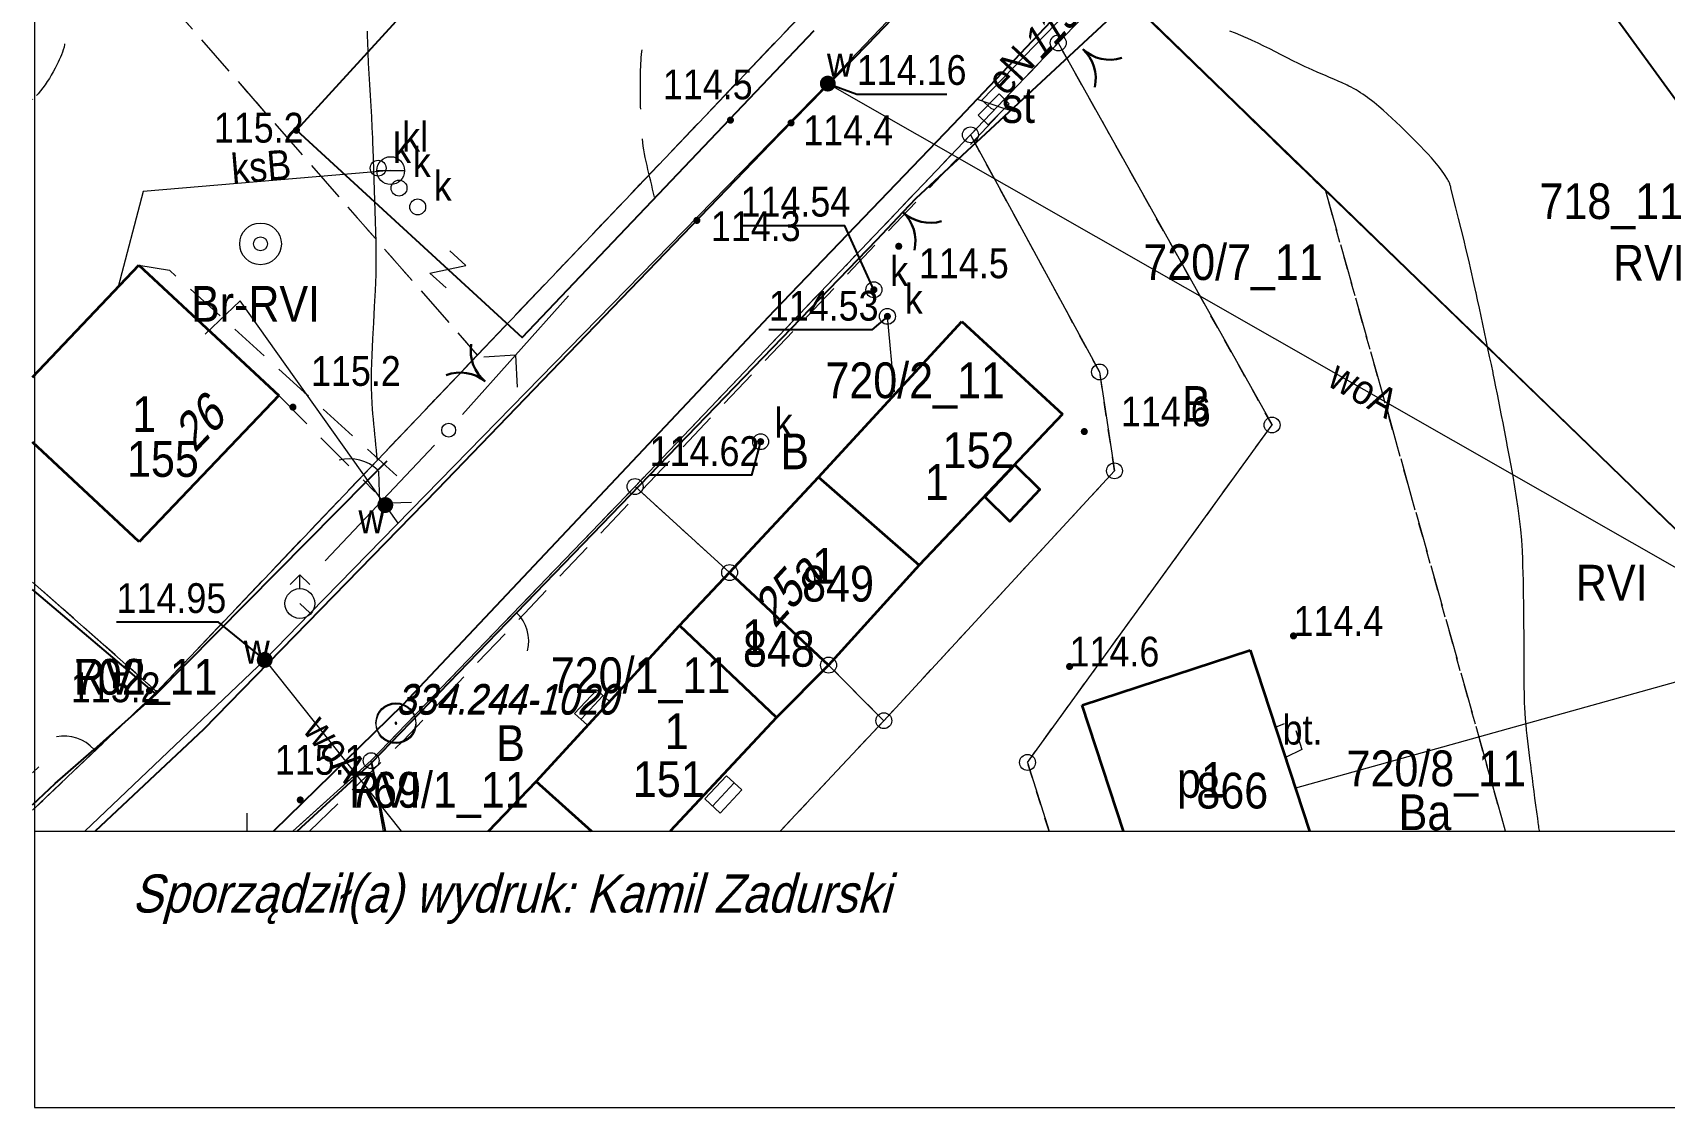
# Model space of a CAD drawing. Extents: x 6512885 to 6513481, y 5959590 to 5960000.
# Drawn here: x 6512889.2 to 6512971.3, y 5959590.2 to 5959644.3 of the extents above; entities that cross this region are included whole.
import ezdxf
from ezdxf.enums import TextEntityAlignment as Align

# ---------------------------------------------------------------- set-up
doc = ezdxf.new("R2010")
doc.units = 0
doc.header["$MEASUREMENT"] = 0
for name, pattern in [('2.0_1.0', [3, 2, -1]), ('217-1000', [2.8, 2.1, -0.7]), ('218-1000', [1.4, 0.7, -0.7]), ('219-1000', [0]), ('3.0_1.5', [4.5, 3, -1.5]), ('mz3.0_1.0', [4, 3, -1])]:
    doc.linetypes.add(name, pattern=pattern)
doc.layers.get('0').update_dxf_attribs({"color": 2, "linetype": 'CONTINUOUS', "lineweight": 5})
for name, color, linetype in [('121-Punkt osnowy szczegółowej', 7, 'CONTINUOUS'), ('121-Punkt osnowy szczegółowej-Atr103', 7, 'CONTINUOUS'), ('202-Punkt graniczny stabilizowany trwale', 7, 'CONTINUOUS'), ('203-Punkt załamania granicy działki nie stabilizowany', 7, 'CONTINUOUS'), ('210-Oznaczenie użytku', 7, 'CONTINUOUS'), ('211-Nr działki', 7, 'CONTINUOUS'), ('217-Granica konturu klasyfikcyjnego', 7, 'CONTINUOUS'), ('218-Granica użytku', 7, 'CONTINUOUS'), ('219-Linia granicy', 7, 'CONTINUOUS'), ('238-Punkt adresowy budynku', 7, 'CONTINUOUS'), ('312-Budynek (powierzchnia)', 7, 'CONTINUOUS'), ('312-Numer ewidencyjny budynku', 7, 'CONTINUOUS'), ('312-Numer ewidencyjny budynku-Atr124', 7, 'CONTINUOUS'), ('352-schody (powierzchnia)', 7, 'CONTINUOUS'), ('510-Podpora jednosłupowa symb.-SEPOW', 7, 'CONTINUOUS'), ('516-Kierunek linii eN-SEPOW', 7, 'CONTINUOUS'), ('625-Punkt rzędnej przewodu-SEPOD-Atr2', 7, 'CONTINUOUS'), ('811-Warstwica ciągła linia', 7, 'CONTINUOUS'), ('812-Warstwica pomocnicza linia', 7, 'CONTINUOUS'), ('903-Żywopłot', 7, 'CONTINUOUS'), ('905-Brama lewa', 7, 'CONTINUOUS'), ('905-Brama prawa', 7, 'CONTINUOUS'), ('905-Brama w ogrodzeniu', 7, 'CONTINUOUS'), ('991-Przehaczenie', 7, 'CONTINUOUS'), ('chodnik (powierzchnia)', 7, 'CONTINUOUS'), ('hydrant (punkt)', 7, 'CONTINUOUS'), ('krawężnik (linia)', 7, 'CONTINUOUS'), ('ogrodzenie trwałe (linia)', 7, 'CONTINUOUS'), ('osadnik kanalizacji lokalnej (dół Chambeau) (punkt)', 7, 'CONTINUOUS'), ('osadnik kanalizacji lokalnej (dół Chambeau) (punkt)-Atr17', 7, 'CONTINUOUS'), ('plac (powierzchnia)', 7, 'CONTINUOUS'), ('plac (powierzchnia)-Atr17', 7, 'CONTINUOUS'), ('przewód elektroenergetyczny (linia)', 7, 'CONTINUOUS'), ('przewód elektroenergetyczny (linia)-Atr1', 7, 'CONTINUOUS'), ('przewód kanalizacyjny (linia)', 7, 'CONTINUOUS'), ('przewód kanalizacyjny (linia)-Atr1', 7, 'CONTINUOUS'), ('przewód wodociągowy (linia)', 7, 'CONTINUOUS'), ('przewód wodociągowy (linia)-Atr1', 7, 'CONTINUOUS'), ('punkt o określonej wysokości (sieć kanalizacyjna)', 7, 'CONTINUOUS'), ('punkt o określonej wysokości (sieć kanalizacyjna)-Atr2', 7, 'CONTINUOUS'), ('punkt o określonej wysokości (sieć wodociągowa)', 7, 'CONTINUOUS'), ('punkt o określonej wysokości (sieć wodociągowa)-Atr2', 7, 'CONTINUOUS'), ('punkt wysokościowy naturalny', 7, 'CONTINUOUS'), ('punkt wysokościowy naturalny-Atr2', 7, 'CONTINUOUS'), ('Ramki i opis wydruku', 7, 'CONTINUOUS'), ('studnia (punkt)', 7, 'CONTINUOUS'), ('szafa sterownicza - siec elektroenergetyczna (punkt)', 7, 'CONTINUOUS'), ('szafa sterownicza - siec elektroenergetyczna (punkt)-Atr17', 7, 'CONTINUOUS'), ('Wstawianie ramki sekcyjnej z opisem', 7, 'CONTINUOUS'), ('właz okrągły - siec kanalizacyjna (punkt)', 7, 'CONTINUOUS'), ('właz okrągły - siec kanalizacyjna (punkt)-Atr17', 7, 'CONTINUOUS'), ('zasuwa - siec wodociągowa (punkt)', 7, 'CONTINUOUS'), ('zasuwa - siec wodociągowa (punkt)-Atr17', 7, 'CONTINUOUS')]:
    doc.layers.add(name, color=color, linetype=linetype)
doc.styles.get("Standard").update_dxf_attribs({"font": 'txt', "width": 0.75})
doc.linetypes.add('902-1000', pattern='A,5,0,[1,ksztalty.shx,S=1,R=0,X=0,Y=0],5', length=10)
doc.linetypes.add('903-1000', pattern='A,0,-0.001,0,[6,ksztalty.shx,S=1,R=0,X=0,Y=0],-4.5', length=4.501)

# ---------------------------------------------------------------- blocks, each defined once
blk = doc.blocks.new('905L')
at = {"color": 0, "linetype": 'Continuous', "lineweight": 0}
blk.add_arc((-2, 0), 2, 0, 60, dxfattribs=at)
blk = doc.blocks.new('PW01')
at = {"linetype": 'Continuous', "lineweight": 13}
h = blk.add_hatch(color=0, dxfattribs=at)
edge = h.paths.add_edge_path()
edge.add_arc((0, 0), 0.18, 0, 360)
blk = doc.blocks.new('US13')
at = {"color": 0, "linetype": 'Continuous', "lineweight": 13}
for radius in [1.05, 0.35]:
    blk.add_circle((0, 0), radius, dxfattribs=at)
blk = doc.blocks.new('US25')
at = {"linetype": 'Continuous', "lineweight": 13}
h = blk.add_hatch(color=0, dxfattribs=at)
edge = h.paths.add_edge_path()
edge.add_arc((0, 0), 0.4, 0, 360)
blk = doc.blocks.new('US02')
at = {"color": 0, "linetype": 'Continuous', "lineweight": 13}
for p, q in [((0, 1.45), (-0.495, 0.955)), ((0, 0.75), (0, 1.45)), ((0, 1.45), (0.495, 0.955))]:
    blk.add_line(p, q, dxfattribs=at)
blk.add_circle((0, 0), 0.75, dxfattribs=at)
blk = doc.blocks.new('US22')
at = {"color": 0, "linetype": 'Continuous', "lineweight": 0}
blk.add_circle((0, 0), 0.4, dxfattribs=at)
blk = doc.blocks.new('US07')
at = {"color": 0, "linetype": 'Continuous', "lineweight": 13}
blk.add_line((-0.7, 0), (0.7, 0), dxfattribs=at)
blk.add_circle((0, 0), 0.7, dxfattribs=at)
blk = doc.blocks.new('991')
at = {"color": 0, "linetype": 'Continuous', "lineweight": 0}
for p, q in [((-0.55, 0.75), (0.55, 0.75)), ((0.55, 0.75), (-0.55, -0.75)), ((-0.55, -0.75), (0.55, -0.75))]:
    blk.add_line(p, q, dxfattribs=at)
blk = doc.blocks.new('516')
at = {"color": 0, "linetype": 'Continuous', "lineweight": 0}
for p, q in [((5.05, 0), (3.919, 1.131)), ((1.05, 0), (9.05, 0)), ((5.05, 0), (3.919, -1.131))]:
    blk.add_line(p, q, dxfattribs=at)
blk = doc.blocks.new('510')
at = {"color": 0, "linetype": 'Continuous', "lineweight": 0}
blk.add_circle((0, 0), 0.35, dxfattribs=at)
blk = doc.blocks.new('905')
at = {"color": 0, "linetype": 'Continuous', "lineweight": 30}
for centre, start, end in [((-2, 0), 0, 60), ((2, 0), 120, 180)]:
    blk.add_arc(centre, 2, start, end, dxfattribs=at)
blk = doc.blocks.new('905P')
at = {"color": 0, "linetype": 'Continuous', "lineweight": 0}
blk.add_arc((2, 0), 2, 120, 180, dxfattribs=at)
blk = doc.blocks.new('US19')
at = {"color": 0, "linetype": 'Continuous', "lineweight": 13}
for p, q in [((-0.75, -0.35), (-0.75, 0.35)), ((-0.75, 0.35), (0.75, 0.35)), ((0.75, -0.35), (0.75, 0.35)), ((-0.75, -0.35), (0.75, -0.35))]:
    blk.add_line(p, q, dxfattribs=at)
blk = doc.blocks.new('203')
at = {"linetype": 'Continuous', "lineweight": 0}
h = blk.add_hatch(color=0, dxfattribs=at)
edge = h.paths.add_edge_path()
edge.add_arc((0, 0), 0.09, 0, 360)
blk = doc.blocks.new('202')
at = {"color": 0, "linetype": 'Continuous', "lineweight": 0}
blk.add_circle((0, 0), 0.4, dxfattribs=at)
blk = doc.blocks.new('121')
at = {"linetype": 'Continuous', "lineweight": 0}
h = blk.add_hatch(color=0, dxfattribs=at)
edge = h.paths.add_edge_path()
edge.add_arc((0, 0), 0.065, 0, 360)
at = {"color": 0, "linetype": 'Continuous', "lineweight": 0}
blk.add_circle((0, 0), 1, dxfattribs=at)

msp = doc.modelspace()

# ---------------------------------------------------------------- linework, layer by layer
at = {"layer": '217-Granica konturu klasyfikcyjnego', "color": 3, "linetype": '217-1000', "lineweight": 13, "flags": 128}
for points in [[(6512911.58, 5959628.07), (6512936.17, 5959653.9)], [(6512892.17, 5959650.27), (6512911.58, 5959628.07)], [(6512943.58, 5959646.69), (6512954.27, 5959636.34)], [(6512954.27, 5959636.34), (6512977.23, 5959614.12)], [(6512954.27, 5959636.34), (6512963.326, 5959604.09)], [(6512895.45, 5959611.12), (6512911.58, 5959628.07)], [(6512895.45, 5959611.12), (6512889.2, 5959616.639)], [(6512889.2, 5959605.149), (6512895.45, 5959611.12)], [(6512906.24, 5959607.65), (6512902.294, 5959604.09)], [(6512906.862, 5959604.09), (6512906.24, 5959607.65)]]:
    msp.add_lwpolyline(points, dxfattribs=at)
at = {"layer": '218-Granica użytku', "color": 3, "linetype": '218-1000', "lineweight": 13, "flags": 128}
for points in [[(6512911.58, 5959628.07), (6512936.17, 5959653.9)], [(6512892.17, 5959650.27), (6512911.58, 5959628.07)], [(6512940.82, 5959643.79), (6512943.58, 5959646.69)], [(6512943.58, 5959646.69), (6512954.27, 5959636.34)], [(6512936.4, 5959639.16), (6512940.82, 5959643.79)], [(6512951.58, 5959624.55), (6512940.82, 5959643.79)], [(6512936.4, 5959639.16), (6512919.52, 5959621.45)], [(6512942.9, 5959627.22), (6512936.4, 5959639.16)], [(6512954.27, 5959636.34), (6512977.23, 5959614.12)], [(6512963.326, 5959604.09), (6512954.27, 5959636.34)], [(6512895.45, 5959611.12), (6512911.58, 5959628.07)], [(6512943.65, 5959622.24), (6512942.9, 5959627.22)], [(6512939.27, 5959607.56), (6512951.58, 5959624.55)], [(6512906.24, 5959607.65), (6512919.52, 5959621.45)], [(6512919.52, 5959621.45), (6512924.28, 5959617.12)], [(6512932.04, 5959609.66), (6512943.65, 5959622.24)], [(6512895.45, 5959611.12), (6512889.2, 5959616.639)], [(6512924.28, 5959617.12), (6512929.26, 5959612.46)], [(6512929.26, 5959612.46), (6512932.04, 5959609.66)], [(6512889.2, 5959605.149), (6512895.45, 5959611.12)], [(6512926.827, 5959604.09), (6512932.04, 5959609.66)], [(6512906.24, 5959607.65), (6512902.294, 5959604.09)], [(6512906.862, 5959604.09), (6512906.24, 5959607.65)], [(6512940.357, 5959604.09), (6512939.27, 5959607.56)]]:
    msp.add_lwpolyline(points, dxfattribs=at)
at = {"layer": '219-Linia granicy', "color": 7, "linetype": '219-1000', "lineweight": 13, "flags": 128}
for points in [[(6512895.45, 5959611.12), (6512936.17, 5959653.9)], [(6512943.58, 5959646.69), (6512940.82, 5959643.79)], [(6512977.23, 5959614.12), (6512943.58, 5959646.69)], [(6512936.4, 5959639.16), (6512940.82, 5959643.79)], [(6512940.82, 5959643.79), (6512951.58, 5959624.55)], [(6512936.4, 5959639.16), (6512919.52, 5959621.45)], [(6512936.4, 5959639.16), (6512942.9, 5959627.22)], [(6512942.9, 5959627.22), (6512943.65, 5959622.24)], [(6512939.27, 5959607.56), (6512951.58, 5959624.55)], [(6512919.52, 5959621.45), (6512906.24, 5959607.65)], [(6512919.52, 5959621.45), (6512924.28, 5959617.12)], [(6512943.65, 5959622.24), (6512932.04, 5959609.66)], [(6512895.45, 5959611.12), (6512889.2, 5959616.638)], [(6512924.28, 5959617.12), (6512929.26, 5959612.46)], [(6512929.26, 5959612.46), (6512932.04, 5959609.66)], [(6512895.45, 5959611.12), (6512889.2, 5959605.148)], [(6512932.04, 5959609.66), (6512926.827, 5959604.09)], [(6512902.294, 5959604.09), (6512906.24, 5959607.65)], [(6512906.862, 5959604.09), (6512906.24, 5959607.65)], [(6512939.27, 5959607.56), (6512940.357, 5959604.09)]]:
    msp.add_lwpolyline(points, dxfattribs=at)
at = {"layer": '312-Budynek (powierzchnia)', "color": 7, "linetype": 'Continuous', "lineweight": 35, "flags": 128}
for points in [[(6512889.2, 5959626.962), (6512894.54, 5959632.6)], [(6512894.54, 5959632.6), (6512901.59, 5959626.03)], [(6512928.76, 5959621.92), (6512935.96, 5959629.76)], [(6512935.96, 5959629.76), (6512941.03, 5959625.1)], [(6512901.59, 5959626.03), (6512894.56, 5959618.67)], [(6512941.03, 5959625.1), (6512933.82, 5959617.5)], [(6512894.56, 5959618.67), (6512889.2, 5959623.678)], [(6512924.28, 5959617.12), (6512928.76, 5959621.92)], [(6512928.76, 5959621.92), (6512933.82, 5959617.5)], [(6512933.82, 5959617.5), (6512928.76, 5959621.92)], [(6512933.82, 5959617.5), (6512929.26, 5959612.46)], [(6512921.76, 5959614.46), (6512924.28, 5959617.12)], [(6512924.28, 5959617.12), (6512929.26, 5959612.46)], [(6512929.26, 5959612.46), (6512924.28, 5959617.12)], [(6512914.54, 5959606.6), (6512921.76, 5959614.46)], [(6512921.76, 5959614.46), (6512926.64, 5959609.82)], [(6512926.64, 5959609.82), (6512921.76, 5959614.46)], [(6512942.02, 5959610.45), (6512950.48, 5959613.22)], [(6512950.48, 5959613.22), (6512953.47, 5959604.09)], [(6512929.26, 5959612.46), (6512926.64, 5959609.82)], [(6512944.103, 5959604.09), (6512942.02, 5959610.45)], [(6512926.64, 5959609.82), (6512921.291, 5959604.09)], [(6512912.137, 5959604.09), (6512914.54, 5959606.6)], [(6512914.54, 5959606.6), (6512917.326, 5959604.09)], [(6512917.326, 5959604.09), (6512914.54, 5959606.6)]]:
    msp.add_lwpolyline(points, dxfattribs=at)
msp.add_lwpolyline([(6512937.13, 5959620.93), (6512938.64, 5959622.54), (6512939.9, 5959621.3), (6512938.39, 5959619.69)], close=True, dxfattribs=at)
at = {"layer": '352-schody (powierzchnia)', "color": 7, "linetype": 'Continuous', "lineweight": 18}
for p, q in [((6512916.48, 5959610.03), (6512917.59, 5959611.22)), ((6512916.8, 5959609.74), (6512917.9, 5959610.92)), ((6512917.59, 5959611.22), (6512918.23, 5959610.62)), ((6512917.12, 5959609.43), (6512916.48, 5959610.03)), ((6512918.23, 5959610.62), (6512917.12, 5959609.43)), ((6512923.03, 5959605.72), (6512924.13, 5959606.89)), ((6512924.13, 5959606.89), (6512924.9, 5959606.18)), ((6512923.42, 5959605.36), (6512924.51, 5959606.54)), ((6512924.9, 5959606.18), (6512923.8, 5959605.01)), ((6512923.8, 5959605.01), (6512923.03, 5959605.72))]:
    msp.add_line(p, q, dxfattribs=at)
at = {"layer": '811-Warstwica ciągła linia', "color": 32, "linetype": 'Continuous', "lineweight": 13, "flags": 128}
for points in [[(6512906.55, 5959622.77), (6512906.528, 5959623.03), (6512906.504, 5959623.29), (6512906.478, 5959623.55), (6512906.453, 5959623.809), (6512906.427, 5959624.069), (6512906.401, 5959624.329), (6512906.376, 5959624.589), (6512906.352, 5959624.849), (6512906.33, 5959625.109), (6512906.31, 5959625.37), (6512906.293, 5959625.631), (6512906.263, 5959626.443), (6512906.263, 5959627.256), (6512906.284, 5959628.069), (6512906.32, 5959628.882), (6512906.365, 5959629.696), (6512906.412, 5959630.509), (6512906.454, 5959631.322), (6512906.484, 5959632.135), (6512906.496, 5959632.948), (6512906.49, 5959633.5), (6512906.484, 5959633.761), (6512906.471, 5959634.284), (6512906.457, 5959634.807), (6512906.442, 5959635.33), (6512906.427, 5959635.853), (6512906.41, 5959636.376), (6512906.393, 5959636.899), (6512906.376, 5959637.422), (6512906.358, 5959637.945), (6512906.339, 5959638.468), (6512906.33, 5959638.73), (6512906.32, 5959638.991), (6512906.294, 5959639.53), (6512906.265, 5959640.069), (6512906.232, 5959640.609), (6512906.198, 5959641.148), (6512906.165, 5959641.687), (6512906.133, 5959642.225), (6512906.105, 5959642.764), (6512906.082, 5959643.303), (6512906.065, 5959643.842), (6512906.06, 5959644.12), (6512906.06, 5959644.381)], [(6512965.038, 5959604.09), (6512965.033, 5959604.125), (6512965.013, 5959604.263), (6512965, 5959604.36), (6512964.994, 5959604.401), (6512964.949, 5959604.739), (6512964.903, 5959605.077), (6512964.858, 5959605.415), (6512964.813, 5959605.752), (6512964.769, 5959606.09), (6512964.725, 5959606.428), (6512964.682, 5959606.766), (6512964.639, 5959607.105), (6512964.597, 5959607.443), (6512964.56, 5959607.74), (6512964.555, 5959607.781), (6512964.52, 5959608.063), (6512964.485, 5959608.344), (6512964.452, 5959608.626), (6512964.419, 5959608.907), (6512964.389, 5959609.189), (6512964.361, 5959609.471), (6512964.337, 5959609.753), (6512964.316, 5959610.036), (6512964.3, 5959610.319), (6512964.29, 5959610.56), (6512964.289, 5959610.602), (6512964.278, 5959610.989), (6512964.272, 5959611.376), (6512964.268, 5959611.762), (6512964.266, 5959612.15), (6512964.266, 5959612.537), (6512964.266, 5959612.924), (6512964.266, 5959613.311), (6512964.266, 5959613.698), (6512964.264, 5959614.085), (6512964.26, 5959614.43), (6512964.259, 5959614.472), (6512964.255, 5959614.846), (6512964.25, 5959615.22), (6512964.246, 5959615.594), (6512964.24, 5959615.968), (6512964.234, 5959616.342), (6512964.227, 5959616.716), (6512964.218, 5959617.09), (6512964.207, 5959617.464), (6512964.194, 5959617.838), (6512964.18, 5959618.17), (6512964.178, 5959618.212), (6512964.145, 5959618.752), (6512964.097, 5959619.291), (6512964.038, 5959619.829), (6512963.968, 5959620.366), (6512963.889, 5959620.902), (6512963.802, 5959621.437), (6512963.71, 5959621.972), (6512963.613, 5959622.505), (6512963.513, 5959623.038), (6512963.42, 5959623.53), (6512963.412, 5959623.571), (6512963.343, 5959623.934), (6512963.274, 5959624.296), (6512963.205, 5959624.658), (6512963.135, 5959625.021), (6512963.064, 5959625.383), (6512962.993, 5959625.745), (6512962.922, 5959626.106), (6512962.849, 5959626.468), (6512962.776, 5959626.829), (6512962.71, 5959627.15), (6512962.702, 5959627.191), (6512962.617, 5959627.597), (6512962.532, 5959628.003), (6512962.447, 5959628.41), (6512962.361, 5959628.816), (6512962.275, 5959629.222), (6512962.189, 5959629.627), (6512962.102, 5959630.033), (6512962.015, 5959630.439), (6512961.928, 5959630.845), (6512961.85, 5959631.21), (6512961.841, 5959631.251), (6512961.725, 5959631.782), (6512961.605, 5959632.313), (6512961.482, 5959632.842), (6512961.356, 5959633.371), (6512961.228, 5959633.9), (6512961.099, 5959634.428), (6512960.967, 5959634.956), (6512960.835, 5959635.484), (6512960.703, 5959636.012), (6512960.58, 5959636.5), (6512960.57, 5959636.54), (6512960.558, 5959636.581), (6512960.546, 5959636.621), (6512960.534, 5959636.66), (6512960.52, 5959636.7), (6512960.505, 5959636.738), (6512960.488, 5959636.777), (6512960.47, 5959636.815), (6512960.451, 5959636.853), (6512960.43, 5959636.89), (6512960.408, 5959636.927), (6512960.262, 5959637.157), (6512960.107, 5959637.378), (6512959.944, 5959637.592), (6512959.775, 5959637.799), (6512959.6, 5959638.001), (6512959.42, 5959638.199), (6512959.237, 5959638.393), (6512959.05, 5959638.586), (6512958.861, 5959638.778), (6512958.7, 5959638.94), (6512958.67, 5959638.97), (6512958.46, 5959639.181), (6512958.251, 5959639.391), (6512958.04, 5959639.599), (6512957.828, 5959639.804), (6512957.614, 5959640.006), (6512957.397, 5959640.206), (6512957.176, 5959640.402), (6512956.952, 5959640.594), (6512956.722, 5959640.782), (6512956.52, 5959640.94), (6512956.487, 5959640.965), (6512956.376, 5959641.048), (6512956.265, 5959641.128), (6512956.152, 5959641.205), (6512956.038, 5959641.281), (6512955.922, 5959641.354), (6512955.806, 5959641.424), (6512955.687, 5959641.492), (6512955.567, 5959641.557), (6512955.446, 5959641.619), (6512955.36, 5959641.66), (6512955.322, 5959641.678), (6512955.112, 5959641.774), (6512954.902, 5959641.868), (6512954.69, 5959641.961), (6512954.478, 5959642.051), (6512954.266, 5959642.142), (6512954.054, 5959642.232), (6512953.842, 5959642.323), (6512953.631, 5959642.416), (6512953.421, 5959642.51), (6512953.25, 5959642.59), (6512953.212, 5959642.608), (6512952.919, 5959642.75), (6512952.626, 5959642.895), (6512952.335, 5959643.043), (6512952.044, 5959643.192), (6512951.753, 5959643.34), (6512951.462, 5959643.488), (6512951.17, 5959643.633), (6512950.876, 5959643.776), (6512950.58, 5959643.914), (6512950.32, 5959644.03), (6512950.282, 5959644.047), (6512950.008, 5959644.162), (6512949.733, 5959644.274), (6512949.457, 5959644.383)]]:
    msp.add_lwpolyline(points, dxfattribs=at)
at = {"layer": '812-Warstwica pomocnicza linia', "color": 32, "linetype": '3.0_1.5', "lineweight": 13, "flags": 128}
for points in [[(6512920.5, 5959636.02), (6512920.453, 5959636.22), (6512920.405, 5959636.42), (6512920.358, 5959636.62), (6512920.311, 5959636.82), (6512920.264, 5959637.019), (6512920.217, 5959637.219), (6512920.17, 5959637.419), (6512920.123, 5959637.62), (6512920.076, 5959637.82), (6512920.03, 5959638.02), (6512919.99, 5959638.209), (6512919.957, 5959638.399), (6512919.929, 5959638.59), (6512919.907, 5959638.782), (6512919.889, 5959638.974), (6512919.874, 5959639.167), (6512919.861, 5959639.36), (6512919.851, 5959639.554), (6512919.84, 5959639.747), (6512919.83, 5959639.94), (6512919.82, 5959640.133), (6512919.81, 5959640.348), (6512919.802, 5959640.563), (6512919.796, 5959640.778), (6512919.791, 5959640.993), (6512919.788, 5959641.208), (6512919.786, 5959641.423), (6512919.786, 5959641.638), (6512919.787, 5959641.853), (6512919.79, 5959642.068), (6512919.79, 5959642.09), (6512919.794, 5959642.283), (6512919.798, 5959642.437), (6512919.804, 5959642.591), (6512919.812, 5959642.746), (6512919.823, 5959642.9), (6512919.835, 5959643.054), (6512919.851, 5959643.208), (6512919.869, 5959643.361), (6512919.891, 5959643.515), (6512919.91, 5959643.63), (6512919.917, 5959643.668), (6512919.968, 5959643.932), (6512920.027, 5959644.194), (6512920.091, 5959644.454), (6512920.159, 5959644.713), (6512920.229, 5959644.971), (6512920.299, 5959645.229), (6512920.368, 5959645.487), (6512920.433, 5959645.746), (6512920.493, 5959646.006), (6512920.54, 5959646.23), (6512920.547, 5959646.268), (6512920.615, 5959646.632), (6512920.678, 5959646.996), (6512920.738, 5959647.362), (6512920.796, 5959647.728), (6512920.853, 5959648.094), (6512920.912, 5959648.46), (6512920.972, 5959648.826), (6512921.036, 5959649.191), (6512921.104, 5959649.555), (6512921.17, 5959649.88), (6512921.178, 5959649.918), (6512921.225, 5959650.126), (6512921.274, 5959650.333), (6512921.326, 5959650.54), (6512921.38, 5959650.746), (6512921.435, 5959650.953), (6512921.49, 5959651.159), (6512921.544, 5959651.365), (6512921.598, 5959651.572), (6512921.649, 5959651.78), (6512921.69, 5959651.95), (6512921.699, 5959651.988), (6512921.739, 5959652.167), (6512921.778, 5959652.346), (6512921.815, 5959652.525), (6512921.851, 5959652.705), (6512921.884, 5959652.885), (6512921.916, 5959653.065), (6512921.946, 5959653.246), (6512921.975, 5959653.426), (6512922.001, 5959653.607), (6512922.02, 5959653.75), (6512922.025, 5959653.788), (6512922.054, 5959654.073), (6512922.072, 5959654.359), (6512922.08, 5959654.646), (6512922.079, 5959654.933), (6512922.07, 5959655.221), (6512922.055, 5959655.509), (6512922.035, 5959655.797), (6512922.011, 5959656.085), (6512921.984, 5959656.372), (6512921.96, 5959656.62), (6512921.956, 5959656.658), (6512921.924, 5959656.972), (6512921.889, 5959657.285), (6512921.85, 5959657.597), (6512921.805, 5959657.909), (6512921.752, 5959658.218), (6512921.689, 5959658.527), (6512921.614, 5959658.833), (6512921.527, 5959659.137), (6512921.424, 5959659.438), (6512921.32, 5959659.7), (6512921.304, 5959659.736), (6512921.2, 5959659.972), (6512921.092, 5959660.203), (6512920.98, 5959660.431), (6512920.864, 5959660.655), (6512920.745, 5959660.877), (6512920.623, 5959661.096), (6512920.498, 5959661.314), (6512920.371, 5959661.531), (6512920.241, 5959661.747), (6512920.13, 5959661.93), (6512920.11, 5959661.963), (6512919.913, 5959662.279), (6512919.714, 5959662.593), (6512919.512, 5959662.906), (6512919.308, 5959663.217), (6512919.105, 5959663.528), (6512918.902, 5959663.839), (6512918.701, 5959664.152), (6512918.504, 5959664.466), (6512918.31, 5959664.783), (6512918.14, 5959665.07), (6512918.121, 5959665.103), (6512917.817, 5959665.632), (6512917.519, 5959666.164), (6512917.226, 5959666.697), (6512916.937, 5959667.233), (6512916.654, 5959667.772), (6512916.374, 5959668.313), (6512916.1, 5959668.857), (6512915.83, 5959669.404), (6512915.565, 5959669.953), (6512915.32, 5959670.47), (6512915.304, 5959670.505), (6512915.065, 5959671.018), (6512914.83, 5959671.533), (6512914.598, 5959672.048), (6512914.371, 5959672.566), (6512914.148, 5959673.085), (6512913.931, 5959673.606), (6512913.72, 5959674.129), (6512913.515, 5959674.655), (6512913.318, 5959675.184), (6512913.14, 5959675.68), (6512913.127, 5959675.716), (6512912.934, 5959676.278), (6512912.746, 5959676.841), (6512912.562, 5959677.405), (6512912.381, 5959677.97), (6512912.202, 5959678.535), (6512912.023, 5959679.101), (6512911.843, 5959679.666), (6512911.662, 5959680.231), (6512911.477, 5959680.794), (6512911.3, 5959681.32), (6512911.288, 5959681.357), (6512911.203, 5959681.611), (6512911.119, 5959681.866), (6512911.036, 5959682.121), (6512910.952, 5959682.375), (6512910.866, 5959682.63), (6512910.778, 5959682.883), (6512910.685, 5959683.134), (6512910.588, 5959683.384), (6512910.484, 5959683.631), (6512910.39, 5959683.84), (6512910.374, 5959683.875), (6512910.236, 5959684.167), (6512910.096, 5959684.458), (6512909.955, 5959684.748), (6512909.812, 5959685.037), (6512909.668, 5959685.325), (6512909.524, 5959685.613), (6512909.379, 5959685.901), (6512909.233, 5959686.189), (6512909.088, 5959686.477), (6512908.96, 5959686.73), (6512908.943, 5959686.764), (6512908.788, 5959687.072), (6512908.633, 5959687.379), (6512908.478, 5959687.686), (6512908.323, 5959687.993), (6512908.168, 5959688.3), (6512908.013, 5959688.607), (6512907.858, 5959688.914), (6512907.703, 5959689.221), (6512907.548, 5959689.528), (6512907.41, 5959689.8), (6512907.392, 5959689.834), (6512907.305, 5959689.996), (6512907.213, 5959690.155), (6512907.118, 5959690.313), (6512907.022, 5959690.471), (6512906.927, 5959690.629), (6512906.835, 5959690.788), (6512906.748, 5959690.95), (6512906.668, 5959691.114), (6512906.598, 5959691.283), (6512906.55, 5959691.42), (6512906.538, 5959691.457), (6512906.428, 5959691.819), (6512906.324, 5959692.183), (6512906.226, 5959692.548), (6512906.132, 5959692.914), (6512906.042, 5959693.281), (6512905.953, 5959693.648), (6512905.866, 5959694.016), (6512905.779, 5959694.383), (6512905.691, 5959694.751), (6512905.61, 5959695.08)], [(6512890.64, 5959657.24), (6512890.656, 5959656.894), (6512890.675, 5959656.548), (6512890.695, 5959656.202), (6512890.716, 5959655.856), (6512890.737, 5959655.51), (6512890.757, 5959655.164), (6512890.774, 5959654.818), (6512890.787, 5959654.472), (6512890.796, 5959654.126), (6512890.8, 5959653.78), (6512890.8, 5959653.446), (6512890.799, 5959653.112), (6512890.798, 5959652.778), (6512890.795, 5959652.444), (6512890.793, 5959652.11), (6512890.79, 5959651.776), (6512890.787, 5959651.442), (6512890.785, 5959651.108), (6512890.782, 5959650.774), (6512890.78, 5959650.44), (6512890.778, 5959650.035), (6512890.776, 5959649.63), (6512890.774, 5959649.225), (6512890.772, 5959648.82), (6512890.77, 5959648.415), (6512890.768, 5959648.01), (6512890.766, 5959647.605), (6512890.764, 5959647.2), (6512890.762, 5959646.795), (6512890.76, 5959646.39), (6512890.761, 5959646.148), (6512890.767, 5959645.906), (6512890.775, 5959645.664), (6512890.785, 5959645.422), (6512890.797, 5959645.18), (6512890.808, 5959644.938), (6512890.818, 5959644.696), (6512890.826, 5959644.454), (6512890.83, 5959644.212), (6512890.83, 5959643.97), (6512890.823, 5959643.837), (6512890.806, 5959643.705), (6512890.779, 5959643.574), (6512890.744, 5959643.445), (6512890.701, 5959643.318), (6512890.653, 5959643.191), (6512890.6, 5959643.065), (6512890.542, 5959642.939), (6512890.482, 5959642.815), (6512890.42, 5959642.69), (6512890.329, 5959642.513), (6512890.237, 5959642.34), (6512890.141, 5959642.171), (6512890.042, 5959642.005), (6512889.939, 5959641.843), (6512889.832, 5959641.685), (6512889.719, 5959641.531), (6512889.599, 5959641.38), (6512889.473, 5959641.233), (6512889.34, 5959641.09), (6512889.202, 5959640.95), (6512889.2, 5959640.948)]]:
    msp.add_lwpolyline(points, dxfattribs=at)
at = {"layer": '903-Żywopłot', "color": 7, "linetype": '903-1000', "lineweight": 13, "flags": 128}
msp.add_lwpolyline([(6512889.2, 5959607.038), (6512889.52, 5959607.34)], dxfattribs=at)
at = {"layer": 'chodnik (powierzchnia)', "color": 7, "linetype": '2.0_1.0', "lineweight": 18, "flags": 128}
for points in [[(6512903.13, 5959604.09), (6512907.83, 5959608.63), (6512935.57, 5959637.78), (6512938.11, 5959640.49)], [(6512936.74, 5959640.96), (6512938.11, 5959640.49), (6512938.97, 5959640.23)], [(6512894.54, 5959632.6), (6512896.09, 5959632.34), (6512902.87, 5959626.2), (6512907.68, 5959621.86)], [(6512901.59, 5959626.03), (6512906.43, 5959621.18)]]:
    msp.add_lwpolyline(points, dxfattribs=at)
at = {"layer": 'krawężnik (linia)', "color": 7, "linetype": 'Continuous', "lineweight": 25, "flags": 128}
for points in [[(6513102.55, 5959827.72), (6513101.19, 5959826.19), (6513099.39, 5959824.32), (6513094.7, 5959819.33), (6513090.48, 5959814.63), (6513072.98, 5959795.56), (6513056.7, 5959778.3), (6513039.92, 5959760.7), (6513030.86, 5959751.12), (6513025.27, 5959744.33), (6513018.6, 5959737.07), (6513003.97, 5959721.14), (6512990.04, 5959706.24), (6512970.56, 5959685.31), (6512957.19, 5959671.13), (6512943.87, 5959656.9), (6512931.22, 5959643.71), (6512926.78, 5959639.16), (6512909.56, 5959621.28), (6512897.8, 5959609.21), (6512892.345, 5959604.09)], [(6513107.03, 5959823.27), (6513092.02, 5959807.45), (6513072.08, 5959786), (6513061.52, 5959774.76), (6513042.33, 5959754.43), (6513037.98, 5959749.46), (6513021.16, 5959731.1), (6512992.3, 5959700.08), (6512966.67, 5959672.89), (6512955.23, 5959660.47), (6512935.52, 5959639.67), (6512926.52, 5959630.3), (6512907.84, 5959610.46), (6512901.325, 5959604.09)]]:
    msp.add_lwpolyline(points, dxfattribs=at)
at = {"layer": 'ogrodzenie trwałe (linia)', "color": 7, "linetype": '902-1000', "lineweight": 25, "flags": 128}
for points in [[(6512957.87, 5959660.2), (6512985.21, 5959622.65)], [(6512916.97, 5959655.28), (6512902.48, 5959639.39), (6512913.84, 5959628.95), (6512928.54, 5959644.41)], [(6512979.372, 5959604.09), (6512977.93, 5959610.83), (6512977.23, 5959614.12), (6512944.41, 5959645.96), (6512933.65, 5959635.96), (6512933, 5959635.27), (6512931.67, 5959633.85), (6512913.56, 5959615.1), (6512906.26, 5959607.54), (6512906.939, 5959604.09)], [(6512889.2, 5959605.418), (6512890.34, 5959606.5), (6512892.29, 5959608.21), (6512895.42, 5959610.99), (6512906.06, 5959621.76), (6512907.04, 5959622.75)], [(6512895.42, 5959610.99), (6512889.2, 5959616.272)], [(6512902.517, 5959604.09), (6512906.26, 5959607.54)]]:
    msp.add_lwpolyline(points, dxfattribs=at)
at = {"layer": 'plac (powierzchnia)', "color": 7, "linetype": 'mz3.0_1.0', "lineweight": 18, "flags": 128}
msp.add_lwpolyline([(6512953.08, 5959608.21), (6512952.25, 5959607.81), (6512951.76, 5959609.33), (6512952.62, 5959609.69)], close=True, dxfattribs=at)
at = {"layer": 'przewód elektroenergetyczny (linia)', "color": 1, "linetype": 'Continuous', "lineweight": 18, "flags": 128}
msp.add_lwpolyline([(6512936.89, 5959653.48), (6512937.08, 5959653.4), (6512937.63, 5959653.22), (6512943.38, 5959647.54), (6512936.98, 5959640.9), (6512937.43, 5959640.51), (6512937.57, 5959640.44)], dxfattribs=at)
at = {"layer": 'przewód kanalizacyjny (linia)', "color": 34, "linetype": 'Continuous', "lineweight": 18, "flags": 128}
for points in [[(6512907.22, 5959637.36), (6512894.76, 5959636.31), (6512893.51, 5959631.51)], [(6512932.58, 5959626.22), (6512932.22, 5959630.02)]]:
    msp.add_lwpolyline(points, dxfattribs=at)
at = {"layer": 'przewód wodociągowy (linia)', "color": 5, "linetype": 'Continuous', "lineweight": 18, "flags": 128}
for points in [[(6513117.75, 5959841.75), (6513097.71, 5959821.33), (6513090.54, 5959813.68), (6513073.73, 5959796.94), (6513063.96, 5959786.73), (6513056.13, 5959778.75), (6513028.11, 5959748.83), (6513019.51, 5959739.84), (6512994.81, 5959713.09), (6512980.88, 5959697.84), (6512968.06, 5959683.72), (6512951.62, 5959665.18), (6512929.22, 5959641.74), (6512903.17, 5959615.07), (6512900.88, 5959612.72), (6512891.834, 5959604.09)], [(6512929.22, 5959641.74), (6512978.68, 5959613.5), (6512952.76, 5959606.26)], [(6512907.6, 5959619.61), (6512899.64, 5959630.8), (6512897.89, 5959629.12)], [(6512903.17, 5959615.07), (6512902.65, 5959615.56)], [(6512900.88, 5959612.72), (6512907.75, 5959604.09)]]:
    msp.add_lwpolyline(points, dxfattribs=at)
at = {"layer": 'punkt o określonej wysokości (sieć kanalizacyjna)-Atr2', "color": 7, "flags": 128}
for points in [[(6512931.54, 5959631.36), (6512930.08, 5959634.58), (6512924.83, 5959634.58)], [(6512932.22, 5959630.02), (6512931.44, 5959629.34), (6512926.253, 5959629.34)], [(6512925.84, 5959623.71), (6512925.38, 5959622.02), (6512920.257, 5959622.02)]]:
    msp.add_lwpolyline(points, dxfattribs=at)
at = {"layer": 'punkt o określonej wysokości (sieć wodociągowa)-Atr2', "color": 7, "flags": 128}
for points in [[(6512929.22, 5959641.74), (6512930.68, 5959641.21), (6512935.218, 5959641.21)], [(6512900.88, 5959612.72), (6512898.55, 5959614.62), (6512893.427, 5959614.62)]]:
    msp.add_lwpolyline(points, dxfattribs=at)
at = {"layer": 'Ramki i opis wydruku', "color": 7, "linetype": 'Continuous', "lineweight": 13, "flags": 128}
for points in [[(6512889.3, 5959590.19), (6513473.02, 5959590.19), (6513473.02, 5959999.99), (6512889.3, 5959999.99)], [(6512889.3, 5959604.09), (6513473.02, 5959604.09), (6513473.02, 5959968.09), (6512889.3, 5959968.09)]]:
    msp.add_lwpolyline(points, close=True, dxfattribs=at)
at = {"layer": 'Wstawianie ramki sekcyjnej z opisem', "color": 7, "linetype": 'Continuous', "lineweight": 13, "flags": 128}
msp.add_lwpolyline([(6512900, 5959604.09), (6512900, 5959605)], dxfattribs=at)

# ---------------------------------------------------------------- block references
at = {"layer": '121-Punkt osnowy szczegółowej', "color": 7, "linetype": 'Continuous', "lineweight": 13}
for p in [(6512907.48, 5959609.56), (6512907.49, 5959609.51)]:
    msp.add_blockref('121', p, dxfattribs=at)
at = {"layer": '202-Punkt graniczny stabilizowany trwale', "color": 7, "linetype": 'Continuous', "lineweight": 13}
for p in [(6512940.82, 5959643.79), (6512936.4, 5959639.16), (6512942.9, 5959627.22), (6512951.58, 5959624.55), (6512943.65, 5959622.24), (6512919.52, 5959621.45), (6512924.28, 5959617.12), (6512929.26, 5959612.46), (6512932.04, 5959609.66), (6512906.24, 5959607.65), (6512939.27, 5959607.56)]:
    msp.add_blockref('202', p, dxfattribs=at)
at = {"layer": '203-Punkt załamania granicy działki nie stabilizowany', "color": 7, "linetype": 'Continuous', "lineweight": 13}
msp.add_blockref('203', (6512895.45, 5959611.12), dxfattribs=at)
at = {"layer": '510-Podpora jednosłupowa symb.-SEPOW', "color": 7, "linetype": 'Continuous', "lineweight": 13}
msp.add_blockref('510', (6512910.14, 5959624.29), dxfattribs=at)
at = {"layer": '516-Kierunek linii eN-SEPOW', "color": 7, "linetype": 'Continuous', "lineweight": 13}
for rotation in [48.28700000000001, 226.584]:
    msp.add_blockref('516', (6512910.14, 5959624.29), dxfattribs=dict(at, rotation=rotation))
at = {"layer": '905-Brama lewa', "color": 7, "linetype": 'Continuous', "lineweight": 25}
for p, rotation in [((6512906.57, 5959622.27), 45.291), ((6512892.29, 5959608.21), 41.248)]:
    msp.add_blockref('905L', p, dxfattribs=dict(at, rotation=rotation))
at = {"layer": '905-Brama prawa', "color": 7, "linetype": 'Continuous', "lineweight": 25, "rotation": 225.997}
msp.add_blockref('905P', (6512913.56, 5959615.1), dxfattribs=at)
at = {"layer": '905-Brama w ogrodzeniu', "color": 7, "linetype": 'Continuous', "lineweight": 25}
for p, rotation in [((6512942.06, 5959643.47), 227.3079999999999), ((6512933, 5959635.27), 226.821), ((6512911.98, 5959626.74), 50.624)]:
    msp.add_blockref('905', p, dxfattribs=dict(at, rotation=rotation))
at = {"layer": '991-Przehaczenie', "color": 7, "linetype": 'Continuous', "lineweight": 13, "rotation": 138.235}
msp.add_blockref('991', (6512910.1, 5959632.39), dxfattribs=at)
at = {"layer": 'hydrant (punkt)', "color": 7, "linetype": 'Continuous', "lineweight": 18}
msp.add_blockref('US02', (6512902.65, 5959615.56), dxfattribs=at)
at = {"layer": 'osadnik kanalizacji lokalnej (dół Chambeau) (punkt)', "color": 7, "linetype": 'Continuous', "lineweight": 18}
msp.add_blockref('US07', (6512907.22, 5959637.36), dxfattribs=at)
at = {"layer": 'punkt o określonej wysokości (sieć kanalizacyjna)', "color": 34, "linetype": 'Continuous', "lineweight": 13, "rotation": 180}
for p in [(6512931.54, 5959631.36), (6512932.22, 5959630.02), (6512925.84, 5959623.71)]:
    msp.add_blockref('PW01', p, dxfattribs=at)
at = {"layer": 'punkt o określonej wysokości (sieć wodociągowa)', "color": 5, "linetype": 'Continuous', "lineweight": 13}
for p in [(6512929.22, 5959641.74), (6512900.88, 5959612.72)]:
    msp.add_blockref('PW01', p, dxfattribs=at)
at = {"layer": 'punkt wysokościowy naturalny', "color": 7, "linetype": 'Continuous', "lineweight": 13}
for p in [(6512902.48, 5959639.39), (6512924.32, 5959639.9), (6512927.37, 5959639.76), (6512922.63, 5959634.85), (6512932.79, 5959633.55), (6512902.3, 5959625.45), (6512942.13, 5959624.22), (6512952.66, 5959613.93), (6512941.39, 5959612.39), (6512895.08, 5959611.17), (6512902.67, 5959605.67)]:
    msp.add_blockref('PW01', p, dxfattribs=at)
at = {"layer": 'studnia (punkt)', "color": 7, "linetype": 'Continuous', "lineweight": 18}
msp.add_blockref('US13', (6512900.67, 5959633.67), dxfattribs=at)
at = {"layer": 'szafa sterownicza - siec elektroenergetyczna (punkt)', "color": 7, "linetype": 'Continuous', "lineweight": 18, "rotation": 45.14699999999999}
msp.add_blockref('US19', (6512937.57, 5959640.44), dxfattribs=at)
at = {"layer": 'właz okrągły - siec kanalizacyjna (punkt)', "color": 7, "linetype": 'Continuous', "lineweight": 13}
for p in [(6512906.59, 5959637.48), (6512907.64, 5959636.48), (6512908.58, 5959635.53)]:
    msp.add_blockref('US22', p, dxfattribs=at)
at = {"layer": 'właz okrągły - siec kanalizacyjna (punkt)', "color": 7, "linetype": 'Continuous', "lineweight": 13, "rotation": 180}
for p in [(6512931.54, 5959631.36), (6512932.22, 5959630.02), (6512925.84, 5959623.71)]:
    msp.add_blockref('US22', p, dxfattribs=at)
at = {"layer": 'zasuwa - siec wodociągowa (punkt)', "color": 7, "linetype": 'Continuous', "lineweight": 13}
for p in [(6512929.22, 5959641.74), (6512900.88, 5959612.72)]:
    msp.add_blockref('US25', p, dxfattribs=at)
at = {"layer": 'zasuwa - siec wodociągowa (punkt)', "color": 7, "linetype": 'Continuous', "lineweight": 13, "rotation": 306.0659999999999}
msp.add_blockref('US25', (6512906.95, 5959620.52), dxfattribs=at)

# ---------------------------------------------------------------- texts
at = {"layer": '121-Punkt osnowy szczegółowej-Atr103', "color": 7, "oblique": 15, "width": 0.9}
for p in [(6512907.48, 5959609.56), (6512907.49, 5959609.51)]:
    msp.add_text('334.244-1020', height=1.5, dxfattribs=at).set_placement(p, align=Align.BOTTOM_LEFT)
at = {"layer": '210-Oznaczenie użytku', "color": 3, "linetype": 'Continuous', "lineweight": 18, "width": 0.9}
for s, p in [('RVI', (6512968.74, 5959631.82)), ('Br-RVI', (6512897.17, 5959629.75)), ('B', (6512947.05, 5959624.71)), ('B', (6512926.83, 5959622.32)), ('RVI', (6512966.87, 5959615.71)), ('RVI', (6512891.28, 5959610.97)), ('B', (6512912.53, 5959607.63)), ('RVI', (6512905.13, 5959605.28)), ('Ba', (6512957.95, 5959604.15))]:
    msp.add_text(s, height=1.8, dxfattribs=at).set_placement(p)
at = {"layer": '211-Nr działki', "color": 7, "linetype": 'Continuous', "lineweight": 18, "width": 0.9}
for s, p in [('718_11', (6512965.04, 5959636.72)), ('720/2_11', (6512929.1, 5959627.7)), ('720/1_11', (6512915.28, 5959612.85)), ('720/8_11', (6512955.33, 5959608.16))]:
    msp.add_text(s, height=1.8, dxfattribs=at).set_placement(p, align=Align.TOP_LEFT)
for s, p in [('720/7_11', (6512945.1, 5959631.85)), ('702_11', (6512891.28, 5959610.97)), ('769/1_11', (6512905.13, 5959605.28))]:
    msp.add_text(s, height=1.8, dxfattribs=at).set_placement(p)
at = {"layer": '238-Punkt adresowy budynku', "color": 7, "linetype": 'Continuous', "lineweight": 18, "oblique": 15, "width": 0.9}
msp.add_text('26', height=1.8, rotation=46.312, dxfattribs=at).set_placement((6512898.19, 5959623.98), align=Align.CENTER)
msp.add_text('25a', height=1.8, rotation=47.578, dxfattribs=at).set_placement((6512926.44, 5959616.81), align=Align.TOP_CENTER)
at = {"layer": '312-Numer ewidencyjny budynku', "color": 7, "linetype": 'Continuous', "lineweight": 18, "width": 0.9}
for s, p in [('152', (6512935, 5959624.18)), ('155', (6512893.95, 5959623.74)), ('151', (6512919.41, 5959607.62))]:
    msp.add_text(s, height=1.8, dxfattribs=at).set_placement(p, align=Align.TOP_LEFT)
for s, p in [('849', (6512927.93, 5959615.66)), ('848', (6512924.95, 5959612.38)), ('866', (6512947.77, 5959605.24))]:
    msp.add_text(s, height=1.8, dxfattribs=at).set_placement(p)
at = {"layer": '312-Numer ewidencyjny budynku-Atr124', "color": 7, "width": 0.9}
for s, p in [('1', (6512894.82, 5959625.1)), ('1', (6512929.04, 5959617.46)), ('1', (6512925.52, 5959613.87)), ('p1', (6512948, 5959606.68))]:
    msp.add_text(s, height=1.8, dxfattribs=at).set_placement(p, align=Align.MIDDLE_CENTER)
for p in [(6512934.1, 5959622.58), (6512921.01, 5959610.03)]:
    msp.add_text('1', height=1.8, dxfattribs=at).set_placement(p, align=Align.TOP_LEFT)
at = {"layer": '625-Punkt rzędnej przewodu-SEPOD-Atr2', "color": 1, "oblique": 15, "width": 0.9}
msp.add_text('113.13', height=1.5, rotation=46.893, dxfattribs=at).set_placement((6512939.36, 5959643.37), align=Align.MIDDLE_LEFT)
at = {"layer": 'osadnik kanalizacji lokalnej (dół Chambeau) (punkt)-Atr17', "color": 7, "width": 0.9}
msp.add_text('kl', height=1.5, dxfattribs=at).set_placement((6512907.8, 5959638.31))
at = {"layer": 'plac (powierzchnia)-Atr17', "color": 7, "width": 0.9}
msp.add_text('bt.', height=1.5, dxfattribs=at).set_placement((6512952.11, 5959608.46))
at = {"layer": 'przewód elektroenergetyczny (linia)-Atr1', "color": 1, "width": 0.9}
msp.add_text('eN', height=1.5, rotation=47.083, dxfattribs=at).set_placement((6512937.63, 5959641.57), align=Align.MIDDLE_LEFT)
at = {"layer": 'przewód kanalizacyjny (linia)-Atr1', "color": 34, "width": 0.9}
msp.add_text('ksB', height=1.5, rotation=4.817, dxfattribs=at).set_placement((6512899.26, 5959636.69))
at = {"layer": 'przewód wodociągowy (linia)-Atr1', "color": 5, "width": 0.9}
for rotation, p in [(-29.725, (6512954.66, 5959627.22)), (-51.478, (6512903.33, 5959609.64))]:
    msp.add_text('woA', height=1.5, rotation=rotation, dxfattribs=at).set_placement(p, align=Align.MIDDLE_LEFT)
at = {"layer": 'punkt o określonej wysokości (sieć kanalizacyjna)-Atr2', "color": 34, "width": 0.9}
for s, p in [('114.54', (6512924.83, 5959634.595)), ('114.53', (6512926.253, 5959629.355)), ('114.62', (6512920.257, 5959622.035))]:
    msp.add_text(s, height=1.5, dxfattribs=at).set_placement(p, align=Align.BOTTOM_LEFT)
at = {"layer": 'punkt o określonej wysokości (sieć wodociągowa)-Atr2', "color": 5, "width": 0.9}
for s, p in [('114.16', (6512930.68, 5959641.225)), ('114.95', (6512893.427, 5959614.635))]:
    msp.add_text(s, height=1.5, dxfattribs=at).set_placement(p, align=Align.BOTTOM_LEFT)
at = {"layer": 'punkt wysokościowy naturalny-Atr2', "color": 7, "width": 0.9}
for s, p in [('114.5', (6512920.92, 5959640.95)), ('115.2', (6512898.32, 5959638.77)), ('114.4', (6512927.99, 5959638.64)), ('114.3', (6512923.34, 5959633.81)), ('114.5', (6512933.81, 5959631.94)), ('115.2', (6512903.21, 5959626.52)), ('114.6', (6512943.97, 5959624.48)), ('114.4', (6512952.66, 5959613.93)), ('114.6', (6512941.39, 5959612.39)), ('115.2', (6512891.12, 5959610.59)), ('115.1', (6512901.39, 5959606.94))]:
    msp.add_text(s, height=1.5, dxfattribs=at).set_placement(p)
at = {"layer": 'Ramki i opis wydruku', "color": 7, "linetype": 'Continuous', "lineweight": 13, "oblique": 15, "width": 0.9}
msp.add_text('Sporządził(a) wydruk: Kamil Zadurski', height=1.92, dxfattribs=at).set_placement((6512894.2, 5959600))
at = {"layer": 'szafa sterownicza - siec elektroenergetyczna (punkt)-Atr17', "color": 7, "width": 0.9}
msp.add_text('st', height=1.8, dxfattribs=at).set_placement((6512937.96, 5959639.76))
at = {"layer": 'właz okrągły - siec kanalizacyjna (punkt)-Atr17', "color": 7, "width": 0.9}
for p in [(6512907.34, 5959637.75), (6512908.34, 5959637.03), (6512909.39, 5959635.84), (6512932.36, 5959631.55), (6512933.1, 5959630.15), (6512926.54, 5959623.91)]:
    msp.add_text('k', height=1.5, dxfattribs=at).set_placement(p)
at = {"layer": 'zasuwa - siec wodociągowa (punkt)-Atr17', "color": 7, "width": 0.9}
for p in [(6512929.18, 5959642.09), (6512905.6, 5959619.1), (6512899.83, 5959612.54)]:
    msp.add_text('w', height=1.5, dxfattribs=at).set_placement(p)

doc.saveas('drawing.dxf')
